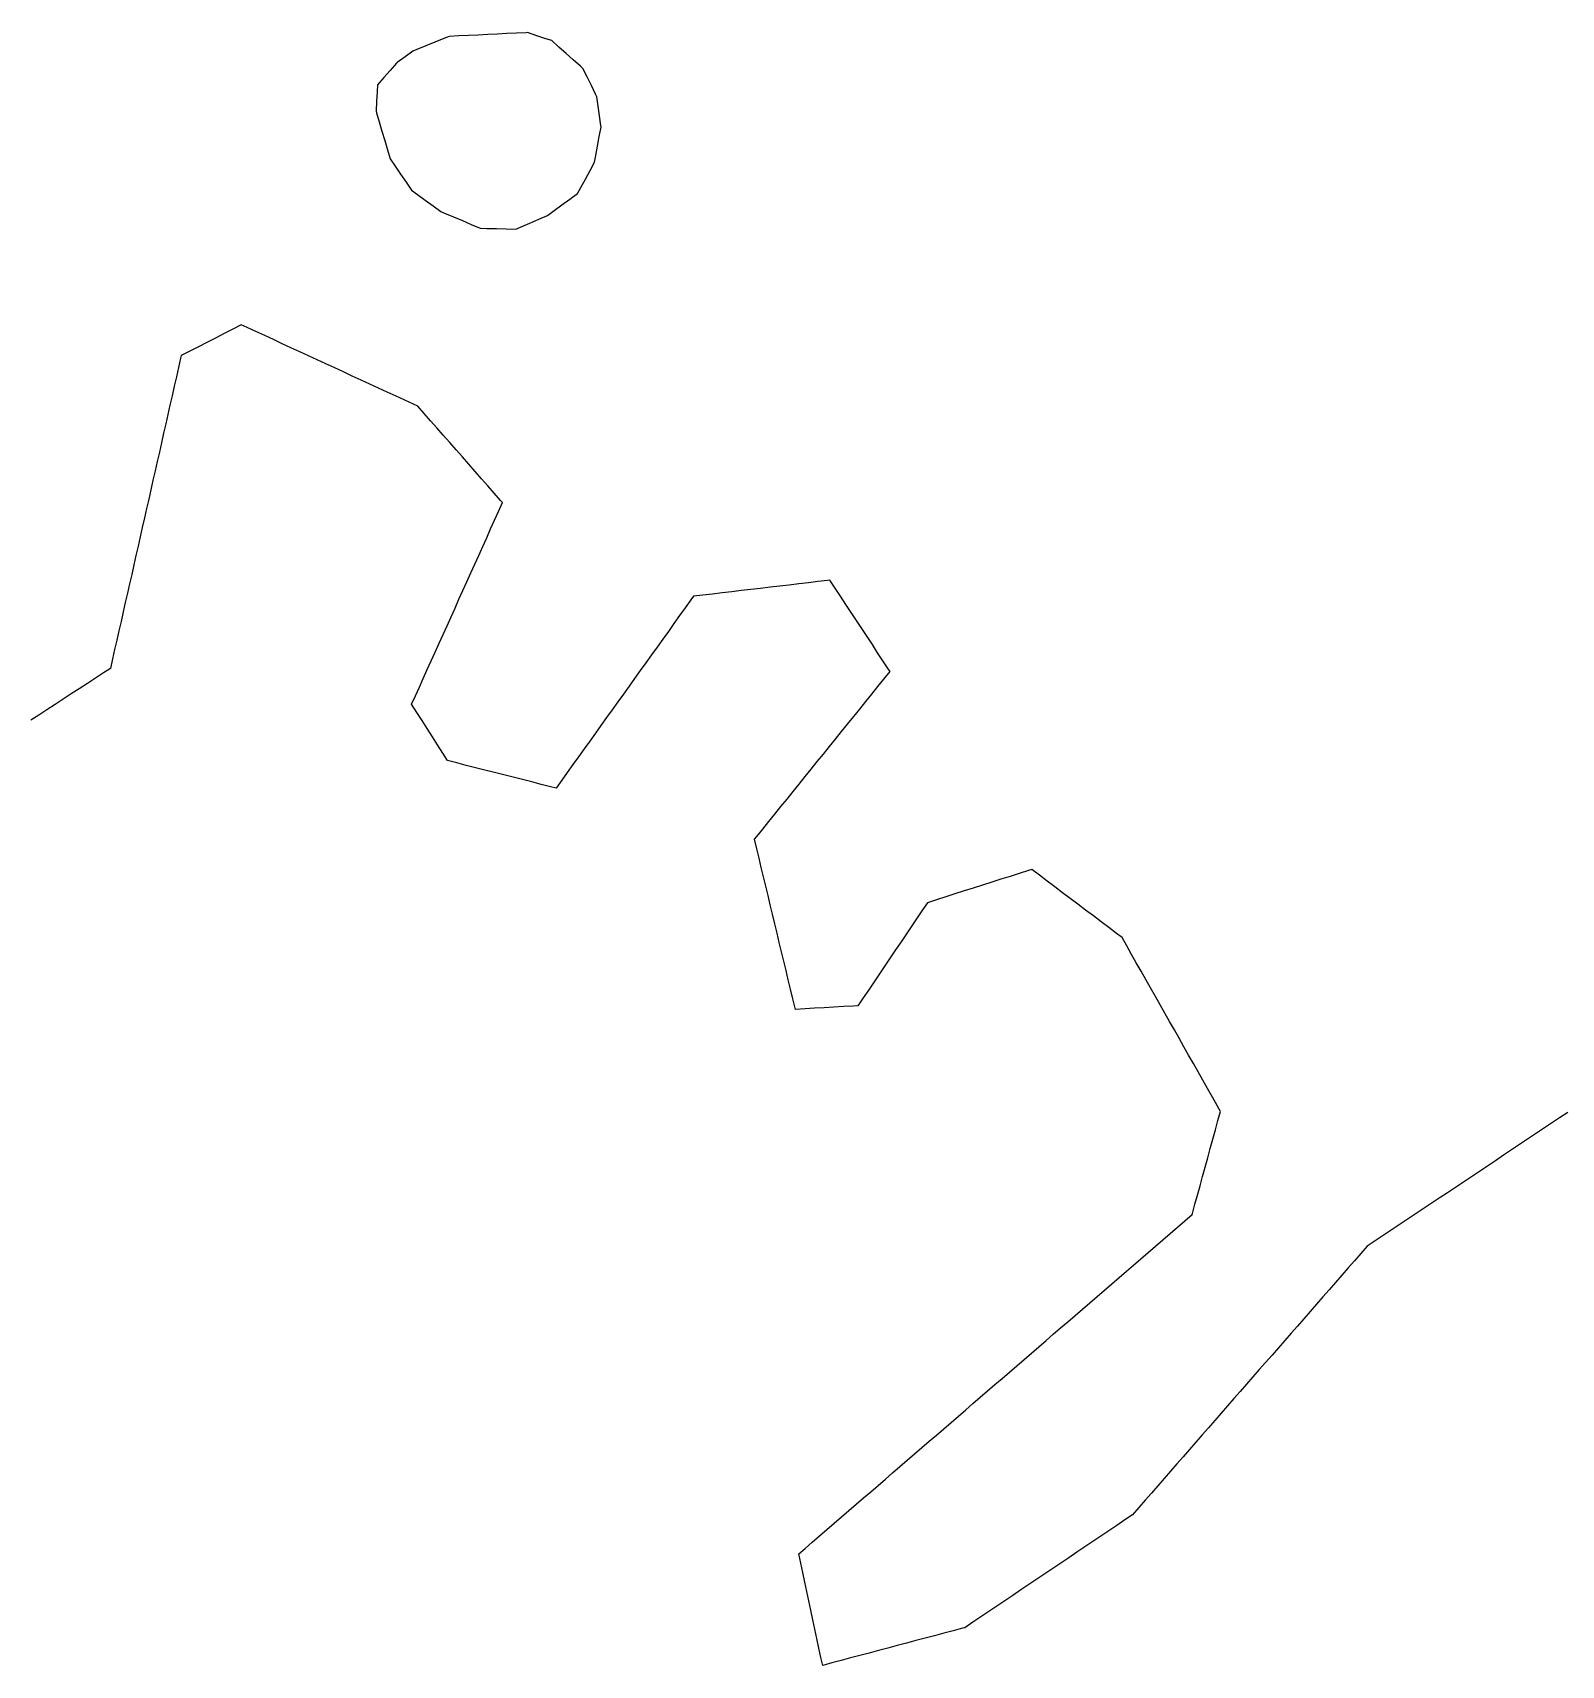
# Model space of a CAD drawing. Header units: millimetres. Extents: x 32 to 3054, y 42 to 5568.
# Drawn here: x 1590 to 1748.5, y 5399.1 to 5568.4 of the extents above; entities that cross this region are included whole.
import ezdxf

# ---------------------------------------------------------------- set-up
doc = ezdxf.new("R2010")
doc.units = ezdxf.units.MM
for name, color, linetype in [('ALL_ISLANDS', 7, 'Continuous'), ('OUTLINE_ISLAND_01', 7, 'Continuous'), ('OUTLINE_ISLAND_42', 7, 'Continuous')]:
    doc.layers.add(name, color=color, linetype=linetype)

msp = doc.modelspace()

# ---------------------------------------------------------------- linework, layer by layer
at = {"layer": 'ALL_ISLANDS'}
msp.add_lwpolyline([(1629.4617, 5566.4734), (1628.6479, 5565.8921), (1627.8342, 5565.3109), (1627.7613, 5565.2283), (1627.0995, 5564.4786), (1626.4377, 5563.729), (1625.7759, 5562.9793), (1625.7394, 5562.2483), (1625.6897, 5561.2495), (1625.6399, 5560.2507), (1625.6868, 5560.0903), (1625.9673, 5559.1304), (1626.2478, 5558.1706), (1626.5283, 5557.2107), (1626.8088, 5556.2509), (1627.0893, 5555.291), (1627.6158, 5554.5296), (1628.1846, 5553.7071), (1628.7534, 5552.8846), (1629.3221, 5552.0621), (1629.9317, 5551.6172), (1630.7395, 5551.0277), (1631.5473, 5550.4382), (1632.3551, 5549.8487), (1632.7441, 5549.6823), (1633.6635, 5549.289), (1634.5829, 5548.8957), (1635.5023, 5548.5024), (1636.4217, 5548.1091), (1637.1359, 5548.0897), (1638.1355, 5548.0625), (1639.1351, 5548.0353), (1640.1348, 5548.0081), (1640.6727, 5548.243), (1641.5891, 5548.6432), (1642.5055, 5549.0434), (1643.422, 5549.4436), (1644.1004, 5549.9344), (1644.9106, 5550.5206), (1645.7207, 5551.1067), (1646.5309, 5551.6929), (1646.8713, 5552.3209), (1647.3477, 5553.2002), (1647.8241, 5554.0794), (1648.3006, 5554.9586), (1648.4267, 5555.6501), (1648.6061, 5556.6339), (1648.7855, 5557.6177), (1648.9649, 5558.6015), (1648.9421, 5558.769), (1648.8072, 5559.7598), (1648.6723, 5560.7507), (1648.5374, 5561.7416), (1648.4065, 5562.0038), (1647.9599, 5562.8985), (1647.5134, 5563.7933), (1647.0668, 5564.688), (1646.8295, 5564.9004), (1646.0845, 5565.5674), (1645.3394, 5566.2344), (1644.5943, 5566.9013), (1643.8492, 5567.5683), (1643.2542, 5567.7646), (1642.3045, 5568.0778), (1641.3548, 5568.391), (1641.2049, 5568.3839), (1640.2061, 5568.3364), (1639.2072, 5568.2889), (1638.2083, 5568.2414), (1637.2094, 5568.1939), (1636.2106, 5568.1464), (1635.2117, 5568.0989), (1634.2128, 5568.0514), (1633.214, 5568.0039), (1632.6523, 5567.7748), (1631.7263, 5567.3971), (1630.8004, 5567.0194), (1629.8744, 5566.6418)], close=True, dxfattribs=at)
msp.add_lwpolyline([(1749.205, 5456.3878), (1748.373, 5455.833), (1747.5409, 5455.2783), (1746.7089, 5454.7235), (1745.8769, 5454.1688), (1745.0449, 5453.614), (1744.2129, 5453.0593), (1743.3808, 5452.5045), (1742.5488, 5451.9498), (1741.7168, 5451.395), (1740.8848, 5450.8403), (1740.0528, 5450.2855), (1739.2207, 5449.7308), (1738.3887, 5449.1761), (1737.5567, 5448.6213), (1736.7247, 5448.0666), (1735.8927, 5447.5118), (1735.0607, 5446.9571), (1734.2286, 5446.4023), (1733.3966, 5445.8476), (1732.5646, 5445.2928), (1731.7326, 5444.7381), (1730.9006, 5444.1833), (1730.0685, 5443.6286), (1729.2365, 5443.0738), (1728.4045, 5442.5191), (1727.754, 5441.7745), (1727.0961, 5441.0214), (1726.4382, 5440.2684), (1725.7802, 5439.5153), (1725.1223, 5438.7622), (1724.4644, 5438.0091), (1723.8065, 5437.256), (1723.1486, 5436.5029), (1722.4906, 5435.7499), (1721.8327, 5434.9968), (1721.1748, 5434.2437), (1720.5169, 5433.4906), (1719.8589, 5432.7375), (1719.201, 5431.9844), (1718.5431, 5431.2313), (1717.8852, 5430.4783), (1717.2272, 5429.7252), (1716.5693, 5428.9721), (1715.9114, 5428.219), (1715.2535, 5427.4659), (1714.5955, 5426.7128), (1713.9376, 5425.9598), (1713.2797, 5425.2067), (1712.6218, 5424.4536), (1711.9638, 5423.7005), (1711.3059, 5422.9474), (1710.648, 5422.1943), (1709.9901, 5421.4413), (1709.3322, 5420.6882), (1708.6742, 5419.9351), (1708.0163, 5419.182), (1707.3584, 5418.4289), (1706.7005, 5417.6758), (1706.0425, 5416.9227), (1705.3846, 5416.1697), (1704.7267, 5415.4166), (1704.0688, 5414.6635), (1703.2761, 5414.1295), (1702.4468, 5413.5708), (1701.6174, 5413.0121), (1700.788, 5412.4534), (1699.9587, 5411.8947), (1699.1293, 5411.336), (1698.2999, 5410.7773), (1697.4706, 5410.2186), (1696.6412, 5409.6599), (1695.8118, 5409.1012), (1694.9825, 5408.5425), (1694.1531, 5407.9838), (1693.3237, 5407.4251), (1692.4944, 5406.8664), (1691.665, 5406.3077), (1690.8356, 5405.749), (1690.0063, 5405.1903), (1689.1769, 5404.6316), (1688.3475, 5404.0729), (1687.5182, 5403.5142), (1686.6888, 5402.9555), (1686.4468, 5402.8914), (1685.4801, 5402.6353), (1684.5135, 5402.3792), (1683.5468, 5402.1232), (1682.5802, 5401.8671), (1681.6135, 5401.611), (1680.6468, 5401.355), (1679.6802, 5401.0989), (1678.7135, 5400.8429), (1677.7469, 5400.5868), (1676.7802, 5400.3307), (1675.8135, 5400.0747), (1674.8469, 5399.8186), (1673.8802, 5399.5626), (1672.9136, 5399.3065), (1671.9469, 5399.0504), (1671.7716, 5399.8693), (1671.5622, 5400.8471), (1671.3528, 5401.8249), (1671.1434, 5402.8028), (1670.9341, 5403.7806), (1670.7247, 5404.7584), (1670.5153, 5405.7363), (1670.3059, 5406.7141), (1670.0965, 5407.6919), (1669.8872, 5408.6698), (1669.6778, 5409.6476), (1669.4684, 5410.6254), (1670.1164, 5411.1842), (1670.8737, 5411.8373), (1671.631, 5412.4903), (1672.3883, 5413.1434), (1673.1456, 5413.7964), (1673.9029, 5414.4495), (1674.6602, 5415.1026), (1675.4175, 5415.7556), (1676.1748, 5416.4087), (1676.9321, 5417.0617), (1677.6895, 5417.7148), (1678.4468, 5418.3678), (1679.2041, 5419.0209), (1679.9614, 5419.674), (1680.7187, 5420.327), (1681.476, 5420.9801), (1682.2333, 5421.6331), (1682.9906, 5422.2862), (1683.7479, 5422.9393), (1684.5052, 5423.5923), (1685.2625, 5424.2454), (1686.0198, 5424.8984), (1686.7772, 5425.5515), (1687.5345, 5426.2045), (1688.2918, 5426.8576), (1689.0491, 5427.5107), (1689.8064, 5428.1637), (1690.5637, 5428.8168), (1691.321, 5429.4698), (1692.0783, 5430.1229), (1692.8356, 5430.7759), (1693.5929, 5431.429), (1694.3502, 5432.0821), (1695.1075, 5432.7351), (1695.8648, 5433.3882), (1696.6222, 5434.0412), (1697.3795, 5434.6943), (1698.1368, 5435.3474), (1698.8941, 5436.0004), (1699.6514, 5436.6535), (1700.4087, 5437.3065), (1701.166, 5437.9596), (1701.9233, 5438.6126), (1702.6806, 5439.2657), (1703.4379, 5439.9188), (1704.1952, 5440.5718), (1704.9525, 5441.2249), (1705.7099, 5441.8779), (1706.4672, 5442.531), (1707.2245, 5443.184), (1707.9818, 5443.8371), (1708.7391, 5444.4902), (1709.4964, 5445.1432), (1710.2537, 5445.7963), (1710.2833, 5445.904), (1710.5486, 5446.8682), (1710.8138, 5447.8324), (1711.079, 5448.7966), (1711.3443, 5449.7608), (1711.6095, 5450.725), (1711.8747, 5451.6892), (1712.1399, 5452.6533), (1712.4052, 5453.6175), (1712.6704, 5454.5817), (1712.9356, 5455.5459), (1713.2009, 5456.5101), (1712.8512, 5457.1275), (1712.3584, 5457.9976), (1711.8656, 5458.8678), (1711.3728, 5459.7379), (1710.88, 5460.6081), (1710.3872, 5461.4782), (1709.8945, 5462.3484), (1709.4017, 5463.2185), (1708.9089, 5464.0887), (1708.4161, 5464.9588), (1707.9233, 5465.829), (1707.4305, 5466.6991), (1706.9377, 5467.5693), (1706.4449, 5468.4394), (1705.9521, 5469.3096), (1705.4593, 5470.1797), (1704.9665, 5471.0499), (1704.4738, 5471.92), (1703.981, 5472.7901), (1703.4882, 5473.6603), (1702.9954, 5474.5304), (1702.4102, 5474.9723), (1701.6122, 5475.5748), (1700.8141, 5476.1774), (1700.016, 5476.78), (1699.218, 5477.3825), (1698.4199, 5477.9851), (1697.6218, 5478.5877), (1696.8238, 5479.1902), (1696.0257, 5479.7928), (1695.2276, 5480.3954), (1694.4296, 5480.998), (1693.6315, 5481.6005), (1693.2874, 5481.4909), (1692.3345, 5481.1875), (1691.3816, 5480.8841), (1690.4288, 5480.5807), (1689.4759, 5480.2772), (1688.5231, 5479.9738), (1687.5702, 5479.6704), (1686.6174, 5479.367), (1685.6645, 5479.0635), (1684.7117, 5478.7601), (1683.7588, 5478.4567), (1682.806, 5478.1532), (1682.3049, 5477.4094), (1681.7462, 5476.58), (1681.1875, 5475.7507), (1680.6288, 5474.9213), (1680.0701, 5474.0919), (1679.5114, 5473.2626), (1678.9527, 5472.4332), (1678.394, 5471.6038), (1677.8353, 5470.7744), (1677.2766, 5469.9451), (1676.7179, 5469.1157), (1676.1592, 5468.2863), (1675.6005, 5467.4569), (1675.1087, 5467.4287), (1674.1104, 5467.3715), (1673.112, 5467.3142), (1672.1137, 5467.257), (1671.1153, 5467.1997), (1670.1169, 5467.1425), (1669.1186, 5467.0852), (1669.0854, 5467.2236), (1668.8519, 5468.196), (1668.6185, 5469.1684), (1668.385, 5470.1408), (1668.1516, 5471.1131), (1667.9182, 5472.0855), (1667.6847, 5473.0579), (1667.4513, 5474.0302), (1667.2178, 5475.0026), (1666.9844, 5475.975), (1666.751, 5476.9474), (1666.5175, 5477.9197), (1666.2841, 5478.8921), (1666.0506, 5479.8645), (1665.8172, 5480.8368), (1665.5838, 5481.8092), (1665.3503, 5482.7816), (1665.1169, 5483.754), (1664.8834, 5484.7263), (1665.112, 5485.0095), (1665.7401, 5485.7876), (1666.3683, 5486.5657), (1666.9964, 5487.3438), (1667.6245, 5488.1219), (1668.2526, 5488.9001), (1668.8808, 5489.6782), (1669.5089, 5490.4563), (1670.137, 5491.2344), (1670.7651, 5492.0125), (1671.3933, 5492.7906), (1672.0214, 5493.5687), (1672.6495, 5494.3469), (1673.2776, 5495.125), (1673.9057, 5495.9031), (1674.5339, 5496.6812), (1675.162, 5497.4593), (1675.7901, 5498.2374), (1676.4182, 5499.0155), (1677.0464, 5499.7936), (1677.6745, 5500.5718), (1678.3026, 5501.3499), (1678.9307, 5502.128), (1678.7465, 5502.4081), (1678.197, 5503.2436), (1677.6476, 5504.0791), (1677.0981, 5504.9146), (1676.5486, 5505.7501), (1675.9991, 5506.5856), (1675.4496, 5507.4211), (1674.9001, 5508.2566), (1674.3506, 5509.0921), (1673.8011, 5509.9276), (1673.2516, 5510.7631), (1672.7021, 5511.5986), (1672.4475, 5511.5686), (1671.4544, 5511.4515), (1670.4612, 5511.3345), (1669.4681, 5511.2175), (1668.475, 5511.1005), (1667.4819, 5510.9835), (1666.4887, 5510.8665), (1665.4956, 5510.7494), (1664.5025, 5510.6324), (1663.5093, 5510.5154), (1662.5162, 5510.3984), (1661.5231, 5510.2814), (1660.53, 5510.1643), (1659.5368, 5510.0473), (1658.5437, 5509.9303), (1658.2707, 5509.5489), (1657.6888, 5508.7357), (1657.1068, 5507.9225), (1656.5249, 5507.1092), (1655.9429, 5506.296), (1655.3609, 5505.4828), (1654.779, 5504.6696), (1654.197, 5503.8564), (1653.6151, 5503.0432), (1653.0331, 5502.2299), (1652.4511, 5501.4167), (1651.8692, 5500.6035), (1651.2872, 5499.7903), (1650.7053, 5498.9771), (1650.1233, 5498.1638), (1649.5413, 5497.3506), (1648.9594, 5496.5374), (1648.3774, 5495.7242), (1647.7955, 5494.911), (1647.2135, 5494.0978), (1646.6315, 5493.2845), (1646.0496, 5492.4713), (1645.4676, 5491.6581), (1644.8857, 5490.8449), (1644.3037, 5490.0317), (1643.7155, 5490.181), (1642.7463, 5490.427), (1641.777, 5490.673), (1640.8077, 5490.919), (1639.8385, 5491.165), (1638.8692, 5491.411), (1637.8999, 5491.657), (1636.9307, 5491.903), (1635.9614, 5492.149), (1634.9921, 5492.395), (1634.0229, 5492.641), (1633.0536, 5492.8871), (1632.5517, 5493.674), (1632.014, 5494.5171), (1631.4762, 5495.3603), (1630.9385, 5496.2034), (1630.4008, 5497.0465), (1629.863, 5497.8896), (1629.3253, 5498.7327), (1629.712, 5499.5908), (1630.1228, 5500.5025), (1630.5336, 5501.4142), (1630.9445, 5502.3259), (1631.3553, 5503.2376), (1631.7661, 5504.1493), (1632.177, 5505.061), (1632.5878, 5505.9727), (1632.9986, 5506.8845), (1633.4095, 5507.7962), (1633.8203, 5508.7079), (1634.2311, 5509.6196), (1634.642, 5510.5313), (1635.0528, 5511.443), (1635.4636, 5512.3547), (1635.8745, 5513.2664), (1636.2853, 5514.1781), (1636.6961, 5515.0899), (1637.107, 5516.0016), (1637.5178, 5516.9133), (1637.9286, 5517.825), (1638.3395, 5518.7367), (1638.7503, 5519.6484), (1638.5489, 5519.8775), (1637.8887, 5520.6286), (1637.2285, 5521.3797), (1636.5683, 5522.1308), (1635.908, 5522.8819), (1635.2478, 5523.6329), (1634.5876, 5524.384), (1633.9274, 5525.1351), (1633.2672, 5525.8862), (1632.607, 5526.6373), (1631.9468, 5527.3884), (1631.2866, 5528.1394), (1630.6264, 5528.8905), (1629.9662, 5529.6416), (1629.5209, 5529.847), (1628.6129, 5530.2658), (1627.7048, 5530.6846), (1626.7967, 5531.1035), (1625.8887, 5531.5223), (1624.9806, 5531.9411), (1624.0726, 5532.36), (1623.1645, 5532.7788), (1622.2564, 5533.1976), (1621.3484, 5533.6165), (1620.4403, 5534.0353), (1619.5322, 5534.4541), (1618.6242, 5534.873), (1617.7161, 5535.2918), (1616.8081, 5535.7107), (1615.9, 5536.1295), (1614.9919, 5536.5483), (1614.0839, 5536.9672), (1613.1758, 5537.386), (1612.2677, 5537.8048), (1611.657, 5538.0865), (1610.7669, 5537.6307), (1609.8769, 5537.1748), (1608.9868, 5536.7189), (1608.0968, 5536.2631), (1607.2067, 5535.8072), (1606.3167, 5535.3513), (1605.4266, 5534.8955), (1605.3686, 5534.6393), (1605.1479, 5533.664), (1604.9272, 5532.6886), (1604.7064, 5531.7133), (1604.4857, 5530.738), (1604.2649, 5529.7626), (1604.0442, 5528.7873), (1603.8234, 5527.812), (1603.6027, 5526.8366), (1603.382, 5525.8613), (1603.1612, 5524.886), (1602.9405, 5523.9106), (1602.7197, 5522.9353), (1602.499, 5521.96), (1602.2783, 5520.9846), (1602.0575, 5520.0093), (1601.8368, 5519.034), (1601.616, 5518.0586), (1601.3953, 5517.0833), (1601.1745, 5516.108), (1600.9538, 5515.1326), (1600.7331, 5514.1573), (1600.5123, 5513.182), (1600.2916, 5512.2066), (1600.0708, 5511.2313), (1599.8501, 5510.256), (1599.6293, 5509.2806), (1599.4086, 5508.3053), (1599.1879, 5507.33), (1598.9671, 5506.3547), (1598.7464, 5505.3793), (1598.5256, 5504.404), (1598.3049, 5503.4287), (1598.0841, 5502.4533), (1597.3699, 5501.9877), (1596.5323, 5501.4415), (1595.6946, 5500.8953), (1594.8569, 5500.3491), (1594.0192, 5499.803), (1593.1816, 5499.2568), (1592.3439, 5498.7106), (1591.5062, 5498.1644), (1590.6686, 5497.6183), (1589.8309, 5497.0721)], dxfattribs=at)
at = {"layer": 'OUTLINE_ISLAND_01'}
msp.add_lwpolyline([(1749.205, 5456.3878), (1748.373, 5455.833), (1747.5409, 5455.2783), (1746.7089, 5454.7235), (1745.8769, 5454.1688), (1745.0449, 5453.614), (1744.2129, 5453.0593), (1743.3808, 5452.5045), (1742.5488, 5451.9498), (1741.7168, 5451.395), (1740.8848, 5450.8403), (1740.0528, 5450.2855), (1739.2207, 5449.7308), (1738.3887, 5449.1761), (1737.5567, 5448.6213), (1736.7247, 5448.0666), (1735.8927, 5447.5118), (1735.0607, 5446.9571), (1734.2286, 5446.4023), (1733.3966, 5445.8476), (1732.5646, 5445.2928), (1731.7326, 5444.7381), (1730.9006, 5444.1833), (1730.0685, 5443.6286), (1729.2365, 5443.0738), (1728.4045, 5442.5191), (1727.754, 5441.7745), (1727.0961, 5441.0214), (1726.4382, 5440.2684), (1725.7802, 5439.5153), (1725.1223, 5438.7622), (1724.4644, 5438.0091), (1723.8065, 5437.256), (1723.1486, 5436.5029), (1722.4906, 5435.7499), (1721.8327, 5434.9968), (1721.1748, 5434.2437), (1720.5169, 5433.4906), (1719.8589, 5432.7375), (1719.201, 5431.9844), (1718.5431, 5431.2313), (1717.8852, 5430.4783), (1717.2272, 5429.7252), (1716.5693, 5428.9721), (1715.9114, 5428.219), (1715.2535, 5427.4659), (1714.5955, 5426.7128), (1713.9376, 5425.9598), (1713.2797, 5425.2067), (1712.6218, 5424.4536), (1711.9638, 5423.7005), (1711.3059, 5422.9474), (1710.648, 5422.1943), (1709.9901, 5421.4413), (1709.3322, 5420.6882), (1708.6742, 5419.9351), (1708.0163, 5419.182), (1707.3584, 5418.4289), (1706.7005, 5417.6758), (1706.0425, 5416.9227), (1705.3846, 5416.1697), (1704.7267, 5415.4166), (1704.0688, 5414.6635), (1703.2761, 5414.1295), (1702.4468, 5413.5708), (1701.6174, 5413.0121), (1700.788, 5412.4534), (1699.9587, 5411.8947), (1699.1293, 5411.336), (1698.2999, 5410.7773), (1697.4706, 5410.2186), (1696.6412, 5409.6599), (1695.8118, 5409.1012), (1694.9825, 5408.5425), (1694.1531, 5407.9838), (1693.3237, 5407.4251), (1692.4944, 5406.8664), (1691.665, 5406.3077), (1690.8356, 5405.749), (1690.0063, 5405.1903), (1689.1769, 5404.6316), (1688.3475, 5404.0729), (1687.5182, 5403.5142), (1686.6888, 5402.9555), (1686.4468, 5402.8914), (1685.4801, 5402.6353), (1684.5135, 5402.3792), (1683.5468, 5402.1232), (1682.5802, 5401.8671), (1681.6135, 5401.611), (1680.6468, 5401.355), (1679.6802, 5401.0989), (1678.7135, 5400.8429), (1677.7469, 5400.5868), (1676.7802, 5400.3307), (1675.8135, 5400.0747), (1674.8469, 5399.8186), (1673.8802, 5399.5626), (1672.9136, 5399.3065), (1671.9469, 5399.0504), (1671.7716, 5399.8693), (1671.5622, 5400.8471), (1671.3528, 5401.8249), (1671.1434, 5402.8028), (1670.9341, 5403.7806), (1670.7247, 5404.7584), (1670.5153, 5405.7363), (1670.3059, 5406.7141), (1670.0965, 5407.6919), (1669.8872, 5408.6698), (1669.6778, 5409.6476), (1669.4684, 5410.6254), (1670.1164, 5411.1842), (1670.8737, 5411.8373), (1671.631, 5412.4903), (1672.3883, 5413.1434), (1673.1456, 5413.7964), (1673.9029, 5414.4495), (1674.6602, 5415.1026), (1675.4175, 5415.7556), (1676.1748, 5416.4087), (1676.9321, 5417.0617), (1677.6895, 5417.7148), (1678.4468, 5418.3678), (1679.2041, 5419.0209), (1679.9614, 5419.674), (1680.7187, 5420.327), (1681.476, 5420.9801), (1682.2333, 5421.6331), (1682.9906, 5422.2862), (1683.7479, 5422.9393), (1684.5052, 5423.5923), (1685.2625, 5424.2454), (1686.0198, 5424.8984), (1686.7772, 5425.5515), (1687.5345, 5426.2045), (1688.2918, 5426.8576), (1689.0491, 5427.5107), (1689.8064, 5428.1637), (1690.5637, 5428.8168), (1691.321, 5429.4698), (1692.0783, 5430.1229), (1692.8356, 5430.7759), (1693.5929, 5431.429), (1694.3502, 5432.0821), (1695.1075, 5432.7351), (1695.8648, 5433.3882), (1696.6222, 5434.0412), (1697.3795, 5434.6943), (1698.1368, 5435.3474), (1698.8941, 5436.0004), (1699.6514, 5436.6535), (1700.4087, 5437.3065), (1701.166, 5437.9596), (1701.9233, 5438.6126), (1702.6806, 5439.2657), (1703.4379, 5439.9188), (1704.1952, 5440.5718), (1704.9525, 5441.2249), (1705.7099, 5441.8779), (1706.4672, 5442.531), (1707.2245, 5443.184), (1707.9818, 5443.8371), (1708.7391, 5444.4902), (1709.4964, 5445.1432), (1710.2537, 5445.7963), (1710.2833, 5445.904), (1710.5486, 5446.8682), (1710.8138, 5447.8324), (1711.079, 5448.7966), (1711.3443, 5449.7608), (1711.6095, 5450.725), (1711.8747, 5451.6892), (1712.1399, 5452.6533), (1712.4052, 5453.6175), (1712.6704, 5454.5817), (1712.9356, 5455.5459), (1713.2009, 5456.5101), (1712.8512, 5457.1275), (1712.3584, 5457.9976), (1711.8656, 5458.8678), (1711.3728, 5459.7379), (1710.88, 5460.6081), (1710.3872, 5461.4782), (1709.8945, 5462.3484), (1709.4017, 5463.2185), (1708.9089, 5464.0887), (1708.4161, 5464.9588), (1707.9233, 5465.829), (1707.4305, 5466.6991), (1706.9377, 5467.5693), (1706.4449, 5468.4394), (1705.9521, 5469.3096), (1705.4593, 5470.1797), (1704.9665, 5471.0499), (1704.4738, 5471.92), (1703.981, 5472.7901), (1703.4882, 5473.6603), (1702.9954, 5474.5304), (1702.4102, 5474.9723), (1701.6122, 5475.5748), (1700.8141, 5476.1774), (1700.016, 5476.78), (1699.218, 5477.3825), (1698.4199, 5477.9851), (1697.6218, 5478.5877), (1696.8238, 5479.1902), (1696.0257, 5479.7928), (1695.2276, 5480.3954), (1694.4296, 5480.998), (1693.6315, 5481.6005), (1693.2874, 5481.4909), (1692.3345, 5481.1875), (1691.3816, 5480.8841), (1690.4288, 5480.5807), (1689.4759, 5480.2772), (1688.5231, 5479.9738), (1687.5702, 5479.6704), (1686.6174, 5479.367), (1685.6645, 5479.0635), (1684.7117, 5478.7601), (1683.7588, 5478.4567), (1682.806, 5478.1532), (1682.3049, 5477.4094), (1681.7462, 5476.58), (1681.1875, 5475.7507), (1680.6288, 5474.9213), (1680.0701, 5474.0919), (1679.5114, 5473.2626), (1678.9527, 5472.4332), (1678.394, 5471.6038), (1677.8353, 5470.7744), (1677.2766, 5469.9451), (1676.7179, 5469.1157), (1676.1592, 5468.2863), (1675.6005, 5467.4569), (1675.1087, 5467.4287), (1674.1104, 5467.3715), (1673.112, 5467.3142), (1672.1137, 5467.257), (1671.1153, 5467.1997), (1670.1169, 5467.1425), (1669.1186, 5467.0852), (1669.0854, 5467.2236), (1668.8519, 5468.196), (1668.6185, 5469.1684), (1668.385, 5470.1408), (1668.1516, 5471.1131), (1667.9182, 5472.0855), (1667.6847, 5473.0579), (1667.4513, 5474.0302), (1667.2178, 5475.0026), (1666.9844, 5475.975), (1666.751, 5476.9474), (1666.5175, 5477.9197), (1666.2841, 5478.8921), (1666.0506, 5479.8645), (1665.8172, 5480.8368), (1665.5838, 5481.8092), (1665.3503, 5482.7816), (1665.1169, 5483.754), (1664.8834, 5484.7263), (1665.112, 5485.0095), (1665.7401, 5485.7876), (1666.3683, 5486.5657), (1666.9964, 5487.3438), (1667.6245, 5488.1219), (1668.2526, 5488.9001), (1668.8808, 5489.6782), (1669.5089, 5490.4563), (1670.137, 5491.2344), (1670.7651, 5492.0125), (1671.3933, 5492.7906), (1672.0214, 5493.5687), (1672.6495, 5494.3469), (1673.2776, 5495.125), (1673.9057, 5495.9031), (1674.5339, 5496.6812), (1675.162, 5497.4593), (1675.7901, 5498.2374), (1676.4182, 5499.0155), (1677.0464, 5499.7936), (1677.6745, 5500.5718), (1678.3026, 5501.3499), (1678.9307, 5502.128), (1678.7465, 5502.4081), (1678.197, 5503.2436), (1677.6476, 5504.0791), (1677.0981, 5504.9146), (1676.5486, 5505.7501), (1675.9991, 5506.5856), (1675.4496, 5507.4211), (1674.9001, 5508.2566), (1674.3506, 5509.0921), (1673.8011, 5509.9276), (1673.2516, 5510.7631), (1672.7021, 5511.5986), (1672.4475, 5511.5686), (1671.4544, 5511.4515), (1670.4612, 5511.3345), (1669.4681, 5511.2175), (1668.475, 5511.1005), (1667.4819, 5510.9835), (1666.4887, 5510.8665), (1665.4956, 5510.7494), (1664.5025, 5510.6324), (1663.5093, 5510.5154), (1662.5162, 5510.3984), (1661.5231, 5510.2814), (1660.53, 5510.1643), (1659.5368, 5510.0473), (1658.5437, 5509.9303), (1658.2707, 5509.5489), (1657.6888, 5508.7357), (1657.1068, 5507.9225), (1656.5249, 5507.1092), (1655.9429, 5506.296), (1655.3609, 5505.4828), (1654.779, 5504.6696), (1654.197, 5503.8564), (1653.6151, 5503.0432), (1653.0331, 5502.2299), (1652.4511, 5501.4167), (1651.8692, 5500.6035), (1651.2872, 5499.7903), (1650.7053, 5498.9771), (1650.1233, 5498.1638), (1649.5413, 5497.3506), (1648.9594, 5496.5374), (1648.3774, 5495.7242), (1647.7955, 5494.911), (1647.2135, 5494.0978), (1646.6315, 5493.2845), (1646.0496, 5492.4713), (1645.4676, 5491.6581), (1644.8857, 5490.8449), (1644.3037, 5490.0317), (1643.7155, 5490.181), (1642.7463, 5490.427), (1641.777, 5490.673), (1640.8077, 5490.919), (1639.8385, 5491.165), (1638.8692, 5491.411), (1637.8999, 5491.657), (1636.9307, 5491.903), (1635.9614, 5492.149), (1634.9921, 5492.395), (1634.0229, 5492.641), (1633.0536, 5492.8871), (1632.5517, 5493.674), (1632.014, 5494.5171), (1631.4762, 5495.3603), (1630.9385, 5496.2034), (1630.4008, 5497.0465), (1629.863, 5497.8896), (1629.3253, 5498.7327), (1629.712, 5499.5908), (1630.1228, 5500.5025), (1630.5336, 5501.4142), (1630.9445, 5502.3259), (1631.3553, 5503.2376), (1631.7661, 5504.1493), (1632.177, 5505.061), (1632.5878, 5505.9727), (1632.9986, 5506.8845), (1633.4095, 5507.7962), (1633.8203, 5508.7079), (1634.2311, 5509.6196), (1634.642, 5510.5313), (1635.0528, 5511.443), (1635.4636, 5512.3547), (1635.8745, 5513.2664), (1636.2853, 5514.1781), (1636.6961, 5515.0899), (1637.107, 5516.0016), (1637.5178, 5516.9133), (1637.9286, 5517.825), (1638.3395, 5518.7367), (1638.7503, 5519.6484), (1638.5489, 5519.8775), (1637.8887, 5520.6286), (1637.2285, 5521.3797), (1636.5683, 5522.1308), (1635.908, 5522.8819), (1635.2478, 5523.6329), (1634.5876, 5524.384), (1633.9274, 5525.1351), (1633.2672, 5525.8862), (1632.607, 5526.6373), (1631.9468, 5527.3884), (1631.2866, 5528.1394), (1630.6264, 5528.8905), (1629.9662, 5529.6416), (1629.5209, 5529.847), (1628.6129, 5530.2658), (1627.7048, 5530.6846), (1626.7967, 5531.1035), (1625.8887, 5531.5223), (1624.9806, 5531.9411), (1624.0726, 5532.36), (1623.1645, 5532.7788), (1622.2564, 5533.1976), (1621.3484, 5533.6165), (1620.4403, 5534.0353), (1619.5322, 5534.4541), (1618.6242, 5534.873), (1617.7161, 5535.2918), (1616.8081, 5535.7107), (1615.9, 5536.1295), (1614.9919, 5536.5483), (1614.0839, 5536.9672), (1613.1758, 5537.386), (1612.2677, 5537.8048), (1611.657, 5538.0865), (1610.7669, 5537.6307), (1609.8769, 5537.1748), (1608.9868, 5536.7189), (1608.0968, 5536.2631), (1607.2067, 5535.8072), (1606.3167, 5535.3513), (1605.4266, 5534.8955), (1605.3686, 5534.6393), (1605.1479, 5533.664), (1604.9272, 5532.6886), (1604.7064, 5531.7133), (1604.4857, 5530.738), (1604.2649, 5529.7626), (1604.0442, 5528.7873), (1603.8234, 5527.812), (1603.6027, 5526.8366), (1603.382, 5525.8613), (1603.1612, 5524.886), (1602.9405, 5523.9106), (1602.7197, 5522.9353), (1602.499, 5521.96), (1602.2783, 5520.9846), (1602.0575, 5520.0093), (1601.8368, 5519.034), (1601.616, 5518.0586), (1601.3953, 5517.0833), (1601.1745, 5516.108), (1600.9538, 5515.1326), (1600.7331, 5514.1573), (1600.5123, 5513.182), (1600.2916, 5512.2066), (1600.0708, 5511.2313), (1599.8501, 5510.256), (1599.6293, 5509.2806), (1599.4086, 5508.3053), (1599.1879, 5507.33), (1598.9671, 5506.3547), (1598.7464, 5505.3793), (1598.5256, 5504.404), (1598.3049, 5503.4287), (1598.0841, 5502.4533), (1597.3699, 5501.9877), (1596.5323, 5501.4415), (1595.6946, 5500.8953), (1594.8569, 5500.3491), (1594.0192, 5499.803), (1593.1816, 5499.2568), (1592.3439, 5498.7106), (1591.5062, 5498.1644), (1590.6686, 5497.6183), (1589.8309, 5497.0721)], dxfattribs=at)
at = {"layer": 'OUTLINE_ISLAND_42'}
msp.add_lwpolyline([(1629.4617, 5566.4734), (1628.6479, 5565.8921), (1627.8342, 5565.3109), (1627.7613, 5565.2283), (1627.0995, 5564.4786), (1626.4377, 5563.729), (1625.7759, 5562.9793), (1625.7394, 5562.2483), (1625.6897, 5561.2495), (1625.6399, 5560.2507), (1625.6868, 5560.0903), (1625.9673, 5559.1304), (1626.2478, 5558.1706), (1626.5283, 5557.2107), (1626.8088, 5556.2509), (1627.0893, 5555.291), (1627.6158, 5554.5296), (1628.1846, 5553.7071), (1628.7534, 5552.8846), (1629.3221, 5552.0621), (1629.9317, 5551.6172), (1630.7395, 5551.0277), (1631.5473, 5550.4382), (1632.3551, 5549.8487), (1632.7441, 5549.6823), (1633.6635, 5549.289), (1634.5829, 5548.8957), (1635.5023, 5548.5024), (1636.4217, 5548.1091), (1637.1359, 5548.0897), (1638.1355, 5548.0625), (1639.1351, 5548.0353), (1640.1348, 5548.0081), (1640.6727, 5548.243), (1641.5891, 5548.6432), (1642.5055, 5549.0434), (1643.422, 5549.4436), (1644.1004, 5549.9344), (1644.9106, 5550.5206), (1645.7207, 5551.1067), (1646.5309, 5551.6929), (1646.8713, 5552.3209), (1647.3477, 5553.2002), (1647.8241, 5554.0794), (1648.3006, 5554.9586), (1648.4267, 5555.6501), (1648.6061, 5556.6339), (1648.7855, 5557.6177), (1648.9649, 5558.6015), (1648.9421, 5558.769), (1648.8072, 5559.7598), (1648.6723, 5560.7507), (1648.5374, 5561.7416), (1648.4065, 5562.0038), (1647.9599, 5562.8985), (1647.5134, 5563.7933), (1647.0668, 5564.688), (1646.8295, 5564.9004), (1646.0845, 5565.5674), (1645.3394, 5566.2344), (1644.5943, 5566.9013), (1643.8492, 5567.5683), (1643.2542, 5567.7646), (1642.3045, 5568.0778), (1641.3548, 5568.391), (1641.2049, 5568.3839), (1640.2061, 5568.3364), (1639.2072, 5568.2889), (1638.2083, 5568.2414), (1637.2094, 5568.1939), (1636.2106, 5568.1464), (1635.2117, 5568.0989), (1634.2128, 5568.0514), (1633.214, 5568.0039), (1632.6523, 5567.7748), (1631.7263, 5567.3971), (1630.8004, 5567.0194), (1629.8744, 5566.6418)], close=True, dxfattribs=at)

doc.saveas('drawing.dxf')
